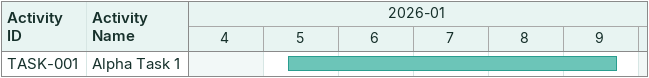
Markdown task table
| ID | Task | Start | Finish |
|---|---|---|---|
| TASK-001 | Alpha Task 1 | 2026-01-05 | 2026-01-09 |
